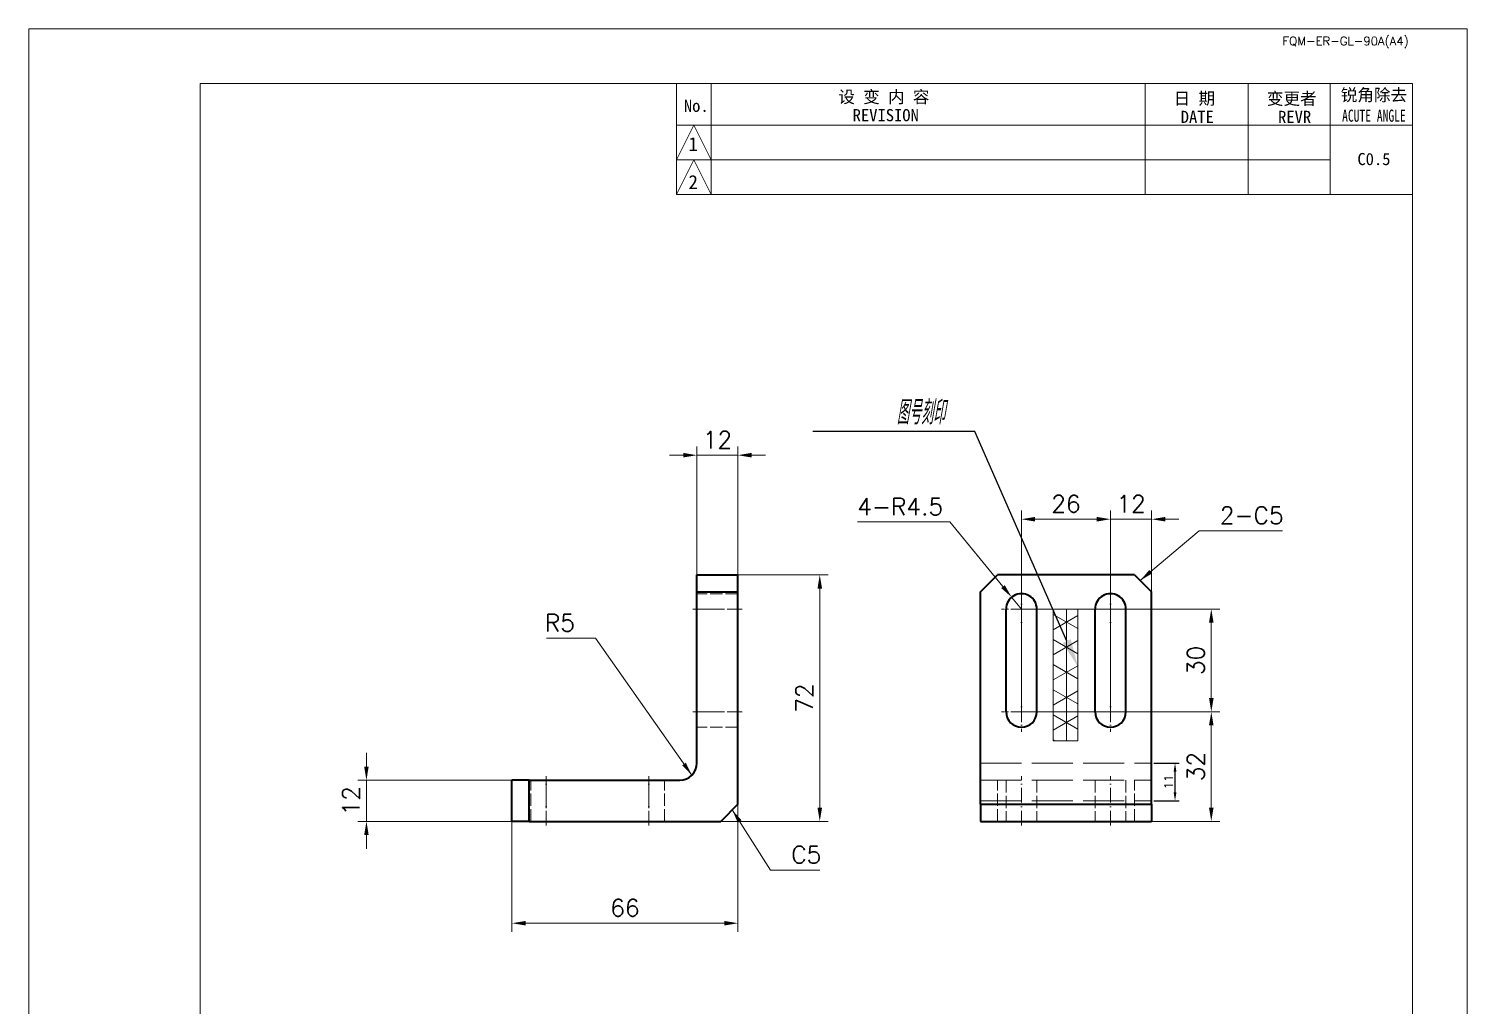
# Model space of a CAD drawing. Header units: millimetres. Extents: x -162325 to -83245, y 277409 to 326486.
# Drawn here: x -155156.4 to -154736.4, y 301445.5 to 301730.7 of the extents above; entities that cross this region are included whole.
import ezdxf
from ezdxf import colors
from ezdxf.entities.mleader import LeaderData, LeaderLine
from ezdxf.enums import TextEntityAlignment as Align
from ezdxf.math import Vec2, Vec3

# ---------------------------------------------------------------- set-up
doc = ezdxf.new("R2010")
doc.units = ezdxf.units.MM
doc.linetypes.add('DASHDOT', pattern=[18.5, 12, -3, 0.5, -3])
doc.linetypes.add('DASHED', pattern=[15, 12, -3])
for name, color, linetype, lineweight in [('A4', 3, 'Continuous', 20), ('图框', 7, 'Continuous', 20), ('尺寸线', 3, 'Continuous', 13)]:
    doc.layers.add(name, color=color, linetype=linetype, lineweight=lineweight)
doc.styles.add('CH-1', font='')
doc.styles.add('MX_NOTE_STANDARD', font='txt.shx', dxfattribs={"bigfont": 'extfont.shx'})
doc.styles.get("Standard").update_dxf_attribs({"font": 'txt', "bigfont": 'gbcbig.shx'})
doc.styles.get('CH-1').set_extended_font_data('SimSun')
doc.dimstyles.new('ISO-25', dxfattribs={"dimtxt": 2.5, "dimasz": 2.5, "dimexe": 1.25, "dimexo": 0.625, "dimtad": 1, "dimtxsty": 'Standard', "dimcen": 2.5, "dimadec": 0, "dimazin": 0, "dimtfac": 1, "dimtmove": 0, "dimatfit": 3, "dimfxl": 0, "dimarcsym": 0})
doc.dimstyles.new('副本02', dxfattribs={"dimscale": 2, "dimtxt": 2.5, "dimasz": 2, "dimexe": 1.25, "dimexo": 0, "dimgap": 1, "dimtad": 1, "dimdsep": 46, "dimtxsty": 'Standard', "dimcen": 0.5, "dimclrd": 3, "dimclre": 3, "dimclrt": 1, "dimadec": 1, "dimazin": 2, "dimtfac": 1, "dimtmove": 0, "dimatfit": 3, "dimfxl": 0, "dimtolj": 1, "dimlwd": -1, "dimlwe": -1, "dimarcsym": 0})
doc.dimstyles.new('副本02$4', dxfattribs={"dimscale": 2, "dimtxt": 2.5, "dimasz": 2, "dimexe": 1.25, "dimexo": 0, "dimgap": 1, "dimtad": 1, "dimtih": 1, "dimtoh": 1, "dimdsep": 46, "dimtxsty": 'Standard', "dimcen": 0.5, "dimclrd": 3, "dimclre": 3, "dimclrt": 1, "dimadec": 1, "dimazin": 2, "dimtfac": 1, "dimtmove": 0, "dimatfit": 3, "dimfxl": 0, "dimtolj": 1, "dimlwd": -1, "dimlwe": -1, "dimarcsym": 0})

# ---------------------------------------------------------------- blocks, each defined once
blk = doc.blocks.new('1比1 竖框')
at = {"layer": '图框'}
for p, q in [((0, 0), (0, 297)), ((0, 297), (210, 297)), ((178, 297), (202, 297)), ((210, 297), (210, 0)), ((25, 289), (202, 289)), ((25, 10), (25, 289)), ((25, 272.79), (25, 289)), ((94.55, 272.79), (94.55, 289)), ((99.62, 289), (99.62, 272.79)), ((163, 289), (163, 272.79)), ((163, 289), (163, 272.79)), ((163, 289), (163, 272.79)), ((163, 289), (163, 272.79)), ((163, 289), (163, 272.79)), ((178, 289), (178, 272.79)), ((178, 289), (178, 272.79)), ((178, 289), (178, 272.79)), ((178, 289), (178, 272.79)), ((178, 289), (178, 272.79)), ((178, 289), (202, 289)), ((178, 289), (202, 289)), ((178, 289), (202, 289)), ((178, 289), (202, 289)), ((202, 289), (178, 289)), ((190, 289), (190, 272.79)), ((190, 289), (190, 272.79)), ((190, 289), (190, 272.79)), ((190, 289), (190, 272.79)), ((190, 289), (190, 272.79)), ((202, 289), (202, 10)), ((94.55, 277.86), (97.09, 282.93)), ((94.55, 282.93), (190, 282.93)), ((94.55, 282.93), (190, 282.93)), ((94.55, 282.93), (190, 282.93)), ((94.55, 282.93), (190, 282.93)), ((97.09, 282.93), (99.62, 277.86)), ((190, 282.93), (202, 282.93)), ((190, 282.93), (202, 282.93)), ((190, 282.93), (202, 282.93)), ((190, 282.93), (202, 282.93)), ((94.55, 272.79), (97.09, 277.86)), ((94.55, 277.86), (190, 277.86)), ((94.55, 277.86), (190, 277.86)), ((94.55, 277.86), (190, 277.86)), ((94.55, 277.86), (190, 277.86)), ((97.09, 277.86), (99.62, 272.79)), ((94.55, 272.79), (202, 272.79)), ((202, 272.79), (94.55, 272.79)), ((94.55, 272.79), (202, 272.79)), ((94.55, 272.79), (202, 272.79))]:
    blk.add_line(p, q, dxfattribs=at)
at = {"layer": '图框', "style": 'CH-1'}
for s, height, p in [('设 变 内 容', 1.775, (124.84, 287.09)), ('日 期', 1.775, (170.17, 286.84)), ('变更者', 1.775, (184.38, 286.84)), ('锐角除去', 1.775, (196.38, 287.37)), ('No.', 1.775, (97.45, 285.73)), ('REVISION', 1.775, (125.11, 284.38)), ('DATE', 1.775, (170.59, 284.13)), ('REVR', 1.775, (184.8, 284.13)), ('1', 2.03, (97, 280.16)), ('C0.5', 1.775, (196.38, 277.97)), ('2', 2.03, (97, 274.61))]:
    blk.add_text(s, height=height, dxfattribs=at).set_placement(p, align=Align.MIDDLE)
at = {"layer": '图框', "style": 'CH-1', "width": 0.7}
blk.add_text('ACUTE ANGLE', height=1.7746, dxfattribs=at).set_placement((196.38, 284.31), align=Align.MIDDLE)
at = {"layer": '图框', "insert": (192.25, 295), "char_height": 1.25, "width": 39, "attachment_point": 5}
blk.add_mtext('{\\Ftxt,@extfont2|c134;FQM-ER-GL-90A(A4)}', dxfattribs=at)
blk = doc.blocks.new('*D574')
at = {"layer": 'Defpoints', "color": 0, "transparency": 16777216}
for p in [(-154949.3, 301571.17), (-154954.3, 301499.17), (-154925.42, 301499.17)]:
    blk.add_point(p, dxfattribs=at)
at = {"layer": '尺寸线', "color": 3, "transparency": 16777216}
for p, q in [((-154949.3, 301571.17), (-154922.92, 301571.17)), ((-154925.42, 301567.17), (-154925.42, 301503.17)), ((-154954.3, 301499.17), (-154922.92, 301499.17))]:
    blk.add_line(p, q, dxfattribs=at)
for points in [[(-154926.08, 301567.17), (-154924.75, 301567.17), (-154925.42, 301571.17)], [(-154926.08, 301503.17), (-154924.75, 301503.17), (-154925.42, 301499.17)]]:
    blk.add_solid(points, dxfattribs=at)
at = {"layer": '尺寸线', "color": 1, "transparency": 16777216, "insert": (-154929.92, 301535.17), "char_height": 5, "attachment_point": 5, "rotation": 90}
blk.add_mtext('\\A1;72', dxfattribs=at)
blk = doc.blocks.new('*D575')
at = {"layer": 'Defpoints', "color": 0, "transparency": 16777216}
for p in [(-154949.3, 301504.17), (-155015.3, 301499.17), (-154949.3, 301469.41)]:
    blk.add_point(p, dxfattribs=at)
at = {"layer": '尺寸线', "color": 3, "transparency": 16777216}
for p, q in [((-154949.3, 301504.17), (-154949.3, 301466.91)), ((-155015.3, 301499.17), (-155015.3, 301466.91)), ((-155011.3, 301469.41), (-154953.3, 301469.41))]:
    blk.add_line(p, q, dxfattribs=at)
for points in [[(-155011.3, 301470.08), (-155011.3, 301468.75), (-155015.3, 301469.41)], [(-154953.3, 301470.08), (-154953.3, 301468.75), (-154949.3, 301469.41)]]:
    blk.add_solid(points, dxfattribs=at)
at = {"layer": '尺寸线', "color": 1, "transparency": 16777216, "insert": (-154982.3, 301473.91), "char_height": 5, "attachment_point": 5}
blk.add_mtext('\\A1;66', dxfattribs=at)
blk = doc.blocks.new('*D576')
at = {"layer": 'Defpoints', "color": 0, "transparency": 16777216}
for p in [(-155015.3, 301511.17), (-155057.78, 301499.17), (-155015.3, 301499.17)]:
    blk.add_point(p, dxfattribs=at)
at = {"layer": '尺寸线', "color": 3, "transparency": 16777216}
for p, q in [((-155057.78, 301515.17), (-155057.78, 301519.17)), ((-155015.3, 301511.17), (-155060.28, 301511.17)), ((-155057.78, 301511.17), (-155057.78, 301499.17)), ((-155015.3, 301499.17), (-155060.28, 301499.17)), ((-155057.78, 301495.17), (-155057.78, 301491.17))]:
    blk.add_line(p, q, dxfattribs=at)
for points in [[(-155058.45, 301515.17), (-155057.12, 301515.17), (-155057.78, 301511.17)], [(-155058.45, 301495.17), (-155057.12, 301495.17), (-155057.78, 301499.17)]]:
    blk.add_solid(points, dxfattribs=at)
at = {"layer": '尺寸线', "color": 1, "transparency": 16777216, "insert": (-155062.28, 301505.17), "char_height": 5, "attachment_point": 5, "rotation": 90}
blk.add_mtext('\\A1;12', dxfattribs=at)
blk = doc.blocks.new('*D577')
at = {"layer": 'Defpoints', "color": 0, "transparency": 16777216}
for p in [(-154949.3, 301606.12), (-154961.3, 301571.17), (-154949.3, 301571.17)]:
    blk.add_point(p, dxfattribs=at)
at = {"layer": '尺寸线', "color": 3, "transparency": 16777216}
for p, q in [((-154961.3, 301571.17), (-154961.3, 301608.62)), ((-154949.3, 301571.17), (-154949.3, 301608.62)), ((-154965.3, 301606.12), (-154969.3, 301606.12)), ((-154961.3, 301606.12), (-154949.3, 301606.12)), ((-154945.3, 301606.12), (-154941.3, 301606.12))]:
    blk.add_line(p, q, dxfattribs=at)
for points in [[(-154965.3, 301606.79), (-154965.3, 301605.45), (-154961.3, 301606.12)], [(-154945.3, 301606.79), (-154945.3, 301605.45), (-154949.3, 301606.12)]]:
    blk.add_solid(points, dxfattribs=at)
at = {"layer": '尺寸线', "color": 1, "transparency": 16777216, "insert": (-154955.3, 301610.62), "char_height": 5, "attachment_point": 5}
blk.add_mtext('\\A1;12', dxfattribs=at)
blk = doc.blocks.new('*D585')
at = {"layer": 'Defpoints', "color": 0, "transparency": 16777216}
for p in [(-154840.53, 301531.17), (-154811.1, 301531.17), (-154828.53, 301499.17)]:
    blk.add_point(p, dxfattribs=at)
at = {"layer": '尺寸线', "color": 3, "transparency": 16777216}
for p, q in [((-154840.53, 301531.17), (-154808.6, 301531.17)), ((-154811.1, 301503.17), (-154811.1, 301527.17)), ((-154828.53, 301499.17), (-154808.6, 301499.17))]:
    blk.add_line(p, q, dxfattribs=at)
for points in [[(-154811.77, 301527.17), (-154810.43, 301527.17), (-154811.1, 301531.17)], [(-154811.77, 301503.17), (-154810.43, 301503.17), (-154811.1, 301499.17)]]:
    blk.add_solid(points, dxfattribs=at)
at = {"layer": '尺寸线', "color": 1, "transparency": 16777216, "insert": (-154815.6, 301515.17), "char_height": 5, "attachment_point": 5, "rotation": 90}
blk.add_mtext('\\A1;32', dxfattribs=at)
blk = doc.blocks.new('*D586')
at = {"layer": 'Defpoints', "color": 0, "transparency": 16777216}
for p in [(-154866.53, 301561.17), (-154811.1, 301561.17), (-154866.53, 301531.17)]:
    blk.add_point(p, dxfattribs=at)
at = {"layer": '尺寸线', "color": 3, "transparency": 16777216}
for p, q in [((-154866.53, 301561.17), (-154808.6, 301561.17)), ((-154811.1, 301535.17), (-154811.1, 301557.17)), ((-154866.53, 301531.17), (-154808.6, 301531.17))]:
    blk.add_line(p, q, dxfattribs=at)
for points in [[(-154811.77, 301557.17), (-154810.43, 301557.17), (-154811.1, 301561.17)], [(-154811.77, 301535.17), (-154810.43, 301535.17), (-154811.1, 301531.17)]]:
    blk.add_solid(points, dxfattribs=at)
at = {"layer": '尺寸线', "color": 1, "transparency": 16777216, "insert": (-154815.6, 301546.17), "char_height": 5, "attachment_point": 5, "rotation": 90}
blk.add_mtext('\\A1;30', dxfattribs=at)
blk = doc.blocks.new('*D587')
at = {"layer": 'Defpoints', "color": 0, "transparency": 16777216}
for p in [(-154828.53, 301587.42), (-154828.53, 301566.17), (-154840.53, 301531.17)]:
    blk.add_point(p, dxfattribs=at)
at = {"layer": '尺寸线', "color": 3, "transparency": 16777216}
for p, q in [((-154840.53, 301531.17), (-154840.53, 301589.92)), ((-154828.53, 301566.17), (-154828.53, 301589.92)), ((-154844.53, 301587.42), (-154848.53, 301587.42)), ((-154840.53, 301587.42), (-154828.53, 301587.42)), ((-154824.53, 301587.42), (-154820.53, 301587.42))]:
    blk.add_line(p, q, dxfattribs=at)
for points in [[(-154844.53, 301588.09), (-154844.53, 301586.75), (-154840.53, 301587.42)], [(-154824.53, 301588.09), (-154824.53, 301586.75), (-154828.53, 301587.42)]]:
    blk.add_solid(points, dxfattribs=at)
at = {"layer": '尺寸线', "color": 1, "transparency": 16777216, "insert": (-154834.53, 301591.92), "char_height": 5, "attachment_point": 5}
blk.add_mtext('\\A1;12', dxfattribs=at)
blk = doc.blocks.new('*D588')
at = {"layer": 'Defpoints', "color": 0, "transparency": 16777216}
for p in [(-154866.53, 301587.42), (-154866.53, 301531.17), (-154840.53, 301531.17)]:
    blk.add_point(p, dxfattribs=at)
at = {"layer": '尺寸线', "color": 3, "transparency": 16777216}
for p, q in [((-154866.53, 301531.17), (-154866.53, 301589.92)), ((-154840.53, 301531.17), (-154840.53, 301589.92)), ((-154844.53, 301587.42), (-154862.53, 301587.42))]:
    blk.add_line(p, q, dxfattribs=at)
for points in [[(-154862.53, 301588.09), (-154862.53, 301586.75), (-154866.53, 301587.42)], [(-154844.53, 301588.09), (-154844.53, 301586.75), (-154840.53, 301587.42)]]:
    blk.add_solid(points, dxfattribs=at)
at = {"layer": '尺寸线', "color": 1, "transparency": 16777216, "insert": (-154853.53, 301591.92), "char_height": 5, "attachment_point": 5}
blk.add_mtext('\\A1;26', dxfattribs=at)
blk = doc.blocks.new('*D589')
at = {"layer": 'Defpoints', "color": 0, "transparency": 16777216}
for p in [(-154869.39, 301564.64), (-154866.53, 301561.17)]:
    blk.add_point(p, dxfattribs=at)
at = {"layer": '尺寸线', "color": 3, "transparency": 16777216}
for p, q in [((-154914.44, 301586.61), (-154887.44, 301586.61)), ((-154887.44, 301586.61), (-154871.93, 301567.73)), ((-154866.53, 301561.17), (-154869.39, 301564.64))]:
    blk.add_line(p, q, dxfattribs=at)
blk.add_solid([(-154871.41, 301568.16), (-154872.44, 301567.31), (-154869.39, 301564.64)], dxfattribs=at)
at = {"layer": '尺寸线', "color": 1, "transparency": 16777216, "insert": (-154901.94, 301591.11), "char_height": 5, "attachment_point": 5, "style": 'MX_NOTE_STANDARD'}
blk.add_mtext('\\A1;\\A1;4-R4.5', dxfattribs=at)
blk = doc.blocks.new('*D633')
at = {"color": 0, "lineweight": -2, "transparency": 16777216}
for p, q in [((-154827.91, 301516.17), (-154820.44, 301516.17)), ((-154821.69, 301507.67), (-154821.69, 301513.67)), ((-154827.91, 301505.17), (-154820.44, 301505.17))]:
    blk.add_line(p, q, dxfattribs=at)
at = {"color": 0, "transparency": 16777216}
for points in [[(-154822.1, 301513.67), (-154821.27, 301513.67), (-154821.69, 301516.17)], [(-154822.1, 301507.67), (-154821.27, 301507.67), (-154821.69, 301505.17)]]:
    blk.add_solid(points, dxfattribs=at)
at = {"layer": 'Defpoints', "color": 0, "transparency": 16777216}
for p in [(-154828.53, 301516.17), (-154821.69, 301516.17), (-154828.53, 301505.17)]:
    blk.add_point(p, dxfattribs=at)
at = {"color": 0, "transparency": 16777216, "insert": (-154823.56, 301510.67), "char_height": 2.5, "attachment_point": 5, "rotation": 90}
blk.add_mtext('11', dxfattribs=at)

msp = doc.modelspace()

# ---------------------------------------------------------------- hatches: boundary and pattern name
at = {"layer": '尺寸线'}
h = msp.add_hatch(dxfattribs=at)
h.set_pattern_fill('NET3', color=4, scale=2, angle=90)
h.set_pattern_definition([(90, (-125205.27, 278148.842), (-6.35, 4e-16), []), (150, (-125205.27, 278148.842), (-3.175, -5.4992613), []), (210, (-125205.27, 278148.842), (3.175, -5.4992613), [])])
h.paths.add_polyline_path([(-154850.107, 301561.11), (-154857.299, 301561.11), (-154857.299, 301522.669), (-154850.107, 301522.669)])

# ---------------------------------------------------------------- linework, layer by layer
at = {"color": 7, "lineweight": 35}
for p, q in [((-154961.297, 301571.166), (-154949.297, 301571.166)), ((-154961.297, 301566.166), (-154961.297, 301571.166)), ((-154949.297, 301566.166), (-154949.297, 301571.166)), ((-154878.53, 301566.166), (-154873.53, 301571.166)), ((-154833.53, 301571.166), (-154873.53, 301571.166)), ((-154833.53, 301571.166), (-154828.53, 301566.166)), ((-154961.297, 301516.166), (-154961.297, 301566.166)), ((-154961.297, 301566.166), (-154949.297, 301566.166)), ((-154949.297, 301504.166), (-154949.297, 301566.166)), ((-154878.53, 301504.166), (-154878.53, 301566.166)), ((-154828.53, 301504.166), (-154828.53, 301566.166)), ((-154871.03, 301531.166), (-154871.03, 301561.166)), ((-154871.03, 301531.166), (-154871.03, 301561.166)), ((-154862.03, 301531.166), (-154862.03, 301561.166)), ((-154862.03, 301531.166), (-154862.03, 301561.166)), ((-154845.03, 301531.166), (-154845.03, 301561.166)), ((-154845.03, 301531.166), (-154845.03, 301561.166)), ((-154836.03, 301531.166), (-154836.03, 301561.166)), ((-154836.03, 301531.166), (-154836.03, 301561.166)), ((-155015.297, 301499.166), (-155015.297, 301511.166)), ((-155010.297, 301511.166), (-155015.297, 301511.166)), ((-155010.297, 301511.166), (-154966.297, 301511.166)), ((-155010.297, 301499.166), (-155010.297, 301511.166)), ((-154949.297, 301504.166), (-154954.297, 301499.166)), ((-154878.53, 301504.166), (-154878.53, 301499.166)), ((-154878.53, 301504.166), (-154828.53, 301504.166)), ((-154828.53, 301504.166), (-154828.53, 301499.166)), ((-155010.297, 301499.166), (-155015.297, 301499.166)), ((-155010.297, 301499.166), (-154954.297, 301499.166)), ((-154878.53, 301499.166), (-154828.53, 301499.166))]:
    msp.add_line(p, q, dxfattribs=at)
at = {"color": 1, "linetype": 'DASHED', "lineweight": 13, "ltscale": 0.3}
for p, q in [((-154949.297, 301566.166), (-154961.297, 301566.166)), ((-154949.297, 301565.666), (-154961.297, 301565.666)), ((-154949.297, 301565.666), (-154961.297, 301565.666)), ((-154961.297, 301561.166), (-154949.297, 301561.166)), ((-154961.297, 301561.166), (-154949.297, 301561.166)), ((-154961.297, 301561.166), (-154949.297, 301561.166)), ((-154961.297, 301561.166), (-154949.297, 301561.166)), ((-154961.297, 301531.166), (-154949.297, 301531.166)), ((-154961.297, 301531.166), (-154949.297, 301531.166)), ((-154961.297, 301531.166), (-154949.297, 301531.166)), ((-154961.297, 301531.166), (-154949.297, 301531.166)), ((-154949.297, 301526.666), (-154961.297, 301526.666)), ((-154949.297, 301526.666), (-154961.297, 301526.666)), ((-155010.297, 301499.166), (-155010.297, 301511.166)), ((-155009.797, 301499.166), (-155009.797, 301511.166)), ((-155009.797, 301499.166), (-155009.797, 301511.166)), ((-155005.297, 301511.166), (-155005.297, 301499.166)), ((-155005.297, 301511.166), (-155005.297, 301499.166)), ((-155005.297, 301511.166), (-155005.297, 301499.166)), ((-155005.297, 301511.166), (-155005.297, 301499.166)), ((-154975.297, 301511.166), (-154975.297, 301499.166)), ((-154975.297, 301511.166), (-154975.297, 301499.166)), ((-154975.297, 301511.166), (-154975.297, 301499.166)), ((-154975.297, 301511.166), (-154975.297, 301499.166)), ((-154970.797, 301499.166), (-154970.797, 301511.166)), ((-154970.797, 301499.166), (-154970.797, 301511.166)), ((-154873.53, 301499.166), (-154873.53, 301511.166)), ((-154871.03, 301511.166), (-154871.03, 301499.166)), ((-154862.03, 301511.166), (-154862.03, 301499.166)), ((-154845.03, 301511.166), (-154845.03, 301499.166)), ((-154836.03, 301511.166), (-154836.03, 301499.166)), ((-154833.53, 301499.166), (-154833.53, 301511.166))]:
    msp.add_line(p, q, dxfattribs=at)
at = {"color": 2, "linetype": 'DASHDOT', "lineweight": 13, "ltscale": 0.292505}
for p, q in [((-154866.53, 301567.016), (-154866.53, 301555.316)), ((-154840.53, 301567.016), (-154840.53, 301555.316)), ((-154866.53, 301537.016), (-154866.53, 301525.316)), ((-154840.53, 301537.016), (-154840.53, 301525.316))]:
    msp.add_line(p, q, dxfattribs=at)
at = {"color": 2, "linetype": 'DASHDOT', "lineweight": 13, "ltscale": 0.360016}
for p, q in [((-154948.096, 301561.166), (-154962.497, 301561.166)), ((-154948.096, 301531.166), (-154962.497, 301531.166))]:
    msp.add_line(p, q, dxfattribs=at)
at = {"color": 2, "linetype": 'DASHDOT', "lineweight": 13, "ltscale": 0.292499}
for p, q in [((-154860.68, 301561.166), (-154872.38, 301561.166)), ((-154834.68, 301561.166), (-154846.38, 301561.166)), ((-154860.68, 301531.166), (-154872.38, 301531.166)), ((-154834.68, 301531.166), (-154846.38, 301531.166))]:
    msp.add_line(p, q, dxfattribs=at)
at = {"color": 1, "linetype": 'DASHED', "lineweight": 13}
for p, q in [((-154878.53, 301516.166), (-154828.53, 301516.166)), ((-154878.53, 301511.166), (-154828.53, 301511.166)), ((-154878.53, 301505.166), (-154828.53, 301505.166))]:
    msp.add_line(p, q, dxfattribs=at)
at = {"color": 2, "linetype": 'DASHDOT', "lineweight": 13, "ltscale": 0.359998}
for p, q in [((-155005.297, 301497.966), (-155005.297, 301512.366)), ((-154975.297, 301497.966), (-154975.297, 301512.366)), ((-154866.53, 301497.966), (-154866.53, 301512.366)), ((-154840.53, 301497.966), (-154840.53, 301512.366))]:
    msp.add_line(p, q, dxfattribs=at)
at = {"color": 7, "lineweight": 35}
for centre, radius, start, end in [((-154866.53, 301561.166), 4.5, 0, 180.00001), ((-154866.53, 301561.166), 4.5, 0, 180.00001), ((-154840.53, 301561.166), 4.5, 0, 180.00001), ((-154840.53, 301561.166), 4.5, 0, 180.00001), ((-154866.53, 301531.166), 4.5, 180.00001, 0), ((-154866.53, 301531.166), 4.5, 180.00001, 0), ((-154840.53, 301531.166), 4.5, 180.00001, 0), ((-154840.53, 301531.166), 4.5, 180.00001, 0), ((-154966.297, 301516.166), 5, 270, 0)]:
    msp.add_arc(centre, radius, start, end, dxfattribs=at)
at = {"layer": 'A4'}
msp.add_lwpolyline([(-155156.371, 301730.682), (-154736.371, 301730.682), (-154736.371, 301136.682), (-155156.371, 301136.682)], close=True, dxfattribs=at)
at = {"layer": '尺寸线', "color": 4}
msp.add_lwpolyline([(-154857.299, 301522.669), (-154857.299, 301561.11), (-154850.107, 301561.11), (-154850.107, 301522.669)], close=True, dxfattribs=at)

# ---------------------------------------------------------------- block references
at = {"layer": '图框', "xscale": 2, "yscale": 2, "zscale": 2}
msp.add_blockref('1比1 竖框', (-155156.371, 301136.682), dxfattribs=at)

# ---------------------------------------------------------------- texts
at = {"layer": '尺寸线', "color": 1, "char_height": 5, "style": 'MX_NOTE_STANDARD'}
for s, insert, attachment_point in [('2-C5', (-154808.629, 301586.037), 7), ('R5', (-154996.897, 301554.65), 9), ('C5', (-154933.758, 301486.929), 7)]:
    msp.add_mtext(s, dxfattribs=dict(at, insert=insert, attachment_point=attachment_point))

# ---------------------------------------------------------------- dimensions: what is measured, and where the dimension line sits
dim = msp.add_linear_dim(base=(-154821.686, 301516.166), p1=(-154828.53, 301505.166), p2=(-154828.53, 301516.166), angle=90, dimstyle='ISO-25', override={"dimarcsym": 2})
dim.commit()
dim.dimension.update_dxf_attribs({"geometry": '*D633', "text_midpoint": (-154823.561, 301510.666)})
at = {"layer": '尺寸线'}
for base, p1, p2, picture, middle in [((-154949.297, 301606.119), (-154961.297, 301571.166), (-154949.297, 301571.166), '*D577', (-154955.297, 301610.619)), ((-154866.53, 301587.421), (-154840.53, 301531.166), (-154866.53, 301531.166), '*D588', (-154853.53, 301591.921)), ((-154828.53, 301587.421), (-154840.53, 301531.166), (-154828.53, 301566.166), '*D587', (-154834.53, 301591.921)), ((-154949.297, 301469.413), (-155015.297, 301499.166), (-154949.297, 301504.166), '*D575', (-154982.297, 301473.913))]:
    dim = msp.add_linear_dim(base=base, p1=p1, p2=p2, dimstyle='副本02', dxfattribs=at)
    dim.commit()
    dim.dimension.update_dxf_attribs({"geometry": picture, "text_midpoint": middle})
dim = msp.add_radius_dim(center=(-154866.53, 301561.166), mpoint=(-154869.387, 301564.643), text='\\A1;4-<>', dimstyle='副本02$4', override={"dimtxsty": 'MX_NOTE_STANDARD'}, dxfattribs=at)
dim.commit()
dim.dimension.update_dxf_attribs({"geometry": '*D589', "text_midpoint": (-154901.939, 301586.611), "dimtype": 164})
for base, p1, p2, picture, middle in [((-154925.417, 301499.166), (-154949.297, 301571.166), (-154954.297, 301499.166), '*D574', (-154929.917, 301535.166)), ((-154811.101, 301561.166), (-154866.53, 301531.166), (-154866.53, 301561.166), '*D586', (-154815.601, 301546.166)), ((-154811.101, 301531.166), (-154828.53, 301499.166), (-154840.53, 301531.166), '*D585', (-154815.601, 301515.166)), ((-155057.783, 301499.166), (-155015.297, 301511.166), (-155015.297, 301499.166), '*D576', (-155062.283, 301505.166))]:
    dim = msp.add_linear_dim(base=base, p1=p1, p2=p2, angle=90, dimstyle='副本02', dxfattribs=at)
    dim.commit()
    dim.dimension.update_dxf_attribs({"geometry": picture, "text_midpoint": middle})

# ---------------------------------------------------------------- leaders
at = {"layer": '尺寸线', "annotation_type": 0, "has_hookline": 1}
for points, hookline_direction, text_width in [([(-154831.863, 301569.499), (-154814.629, 301584.037), (-154810.629, 301584.037)], 0, 18.333), ([(-154962.761, 301512.63), (-154990.897, 301552.65), (-154994.897, 301552.65)], 1, 8.333), ([(-154950.963, 301502.499), (-154939.758, 301484.929), (-154935.758, 301484.929)], 0, 8.333)]:
    msp.add_leader(points, dimstyle='副本02', override={"dimgap": 1, "dimtad": 1}, dxfattribs=dict(at, hookline_direction=hookline_direction, text_width=text_width))
at = {"layer": '尺寸线'}
ml = msp.add_multileader_mtext('Standard', dxfattribs=at)
ml.set_content('\\A1;{\\Q10;\\W0.7;\\C4;图号刻印}', color=256)
ml.set_leader_properties()
ml.build(insert=Vec2(0, 0))
ml.multileader.update_dxf_attribs({"text_right_attachment_type": 6, "dogleg_length": 0.72, "arrow_head_size": 8})
ctx = ml.context
ctx.base_point, ctx.char_height, ctx.arrow_head_size, ctx.landing_gap_size, ctx.plane_origin = Vec3(-154906.897, 301616.891), 7, 8, 4, Vec3(-154811.957, 301487.667)
ctx.right_attachment, ctx.text_align_type = 6, 2
notes = []
notes.append((ctx, [(0, (1, 1, 0), (-154880.131, 301613.082), (-1, 0), 4.72, [(0, [(-154850.107, 301544.489)], 0, [])])]))
ctx.mtext.insert, ctx.mtext.alignment, ctx.mtext.flow_direction = Vec3(-154888.851, 301622.115), 3, 5
for ctx, leaders in notes:
    for number, flags, end, landing, length, lines in leaders:
        leader = LeaderData()
        leader.index, (leader.has_last_leader_line, leader.has_dogleg_vector, leader.attachment_direction) = number, flags
        leader.last_leader_point, leader.dogleg_vector, leader.dogleg_length = Vec3(end), Vec3(landing), length
        for number, points, colour, breaks in lines:
            line = LeaderLine()
            line.index, line.vertices, line.color, line.breaks = number, Vec3.list(points), colors.encode_raw_color(colour), breaks
            leader.lines.append(line)
        ctx.leaders.append(leader)

doc.saveas('drawing.dxf')
